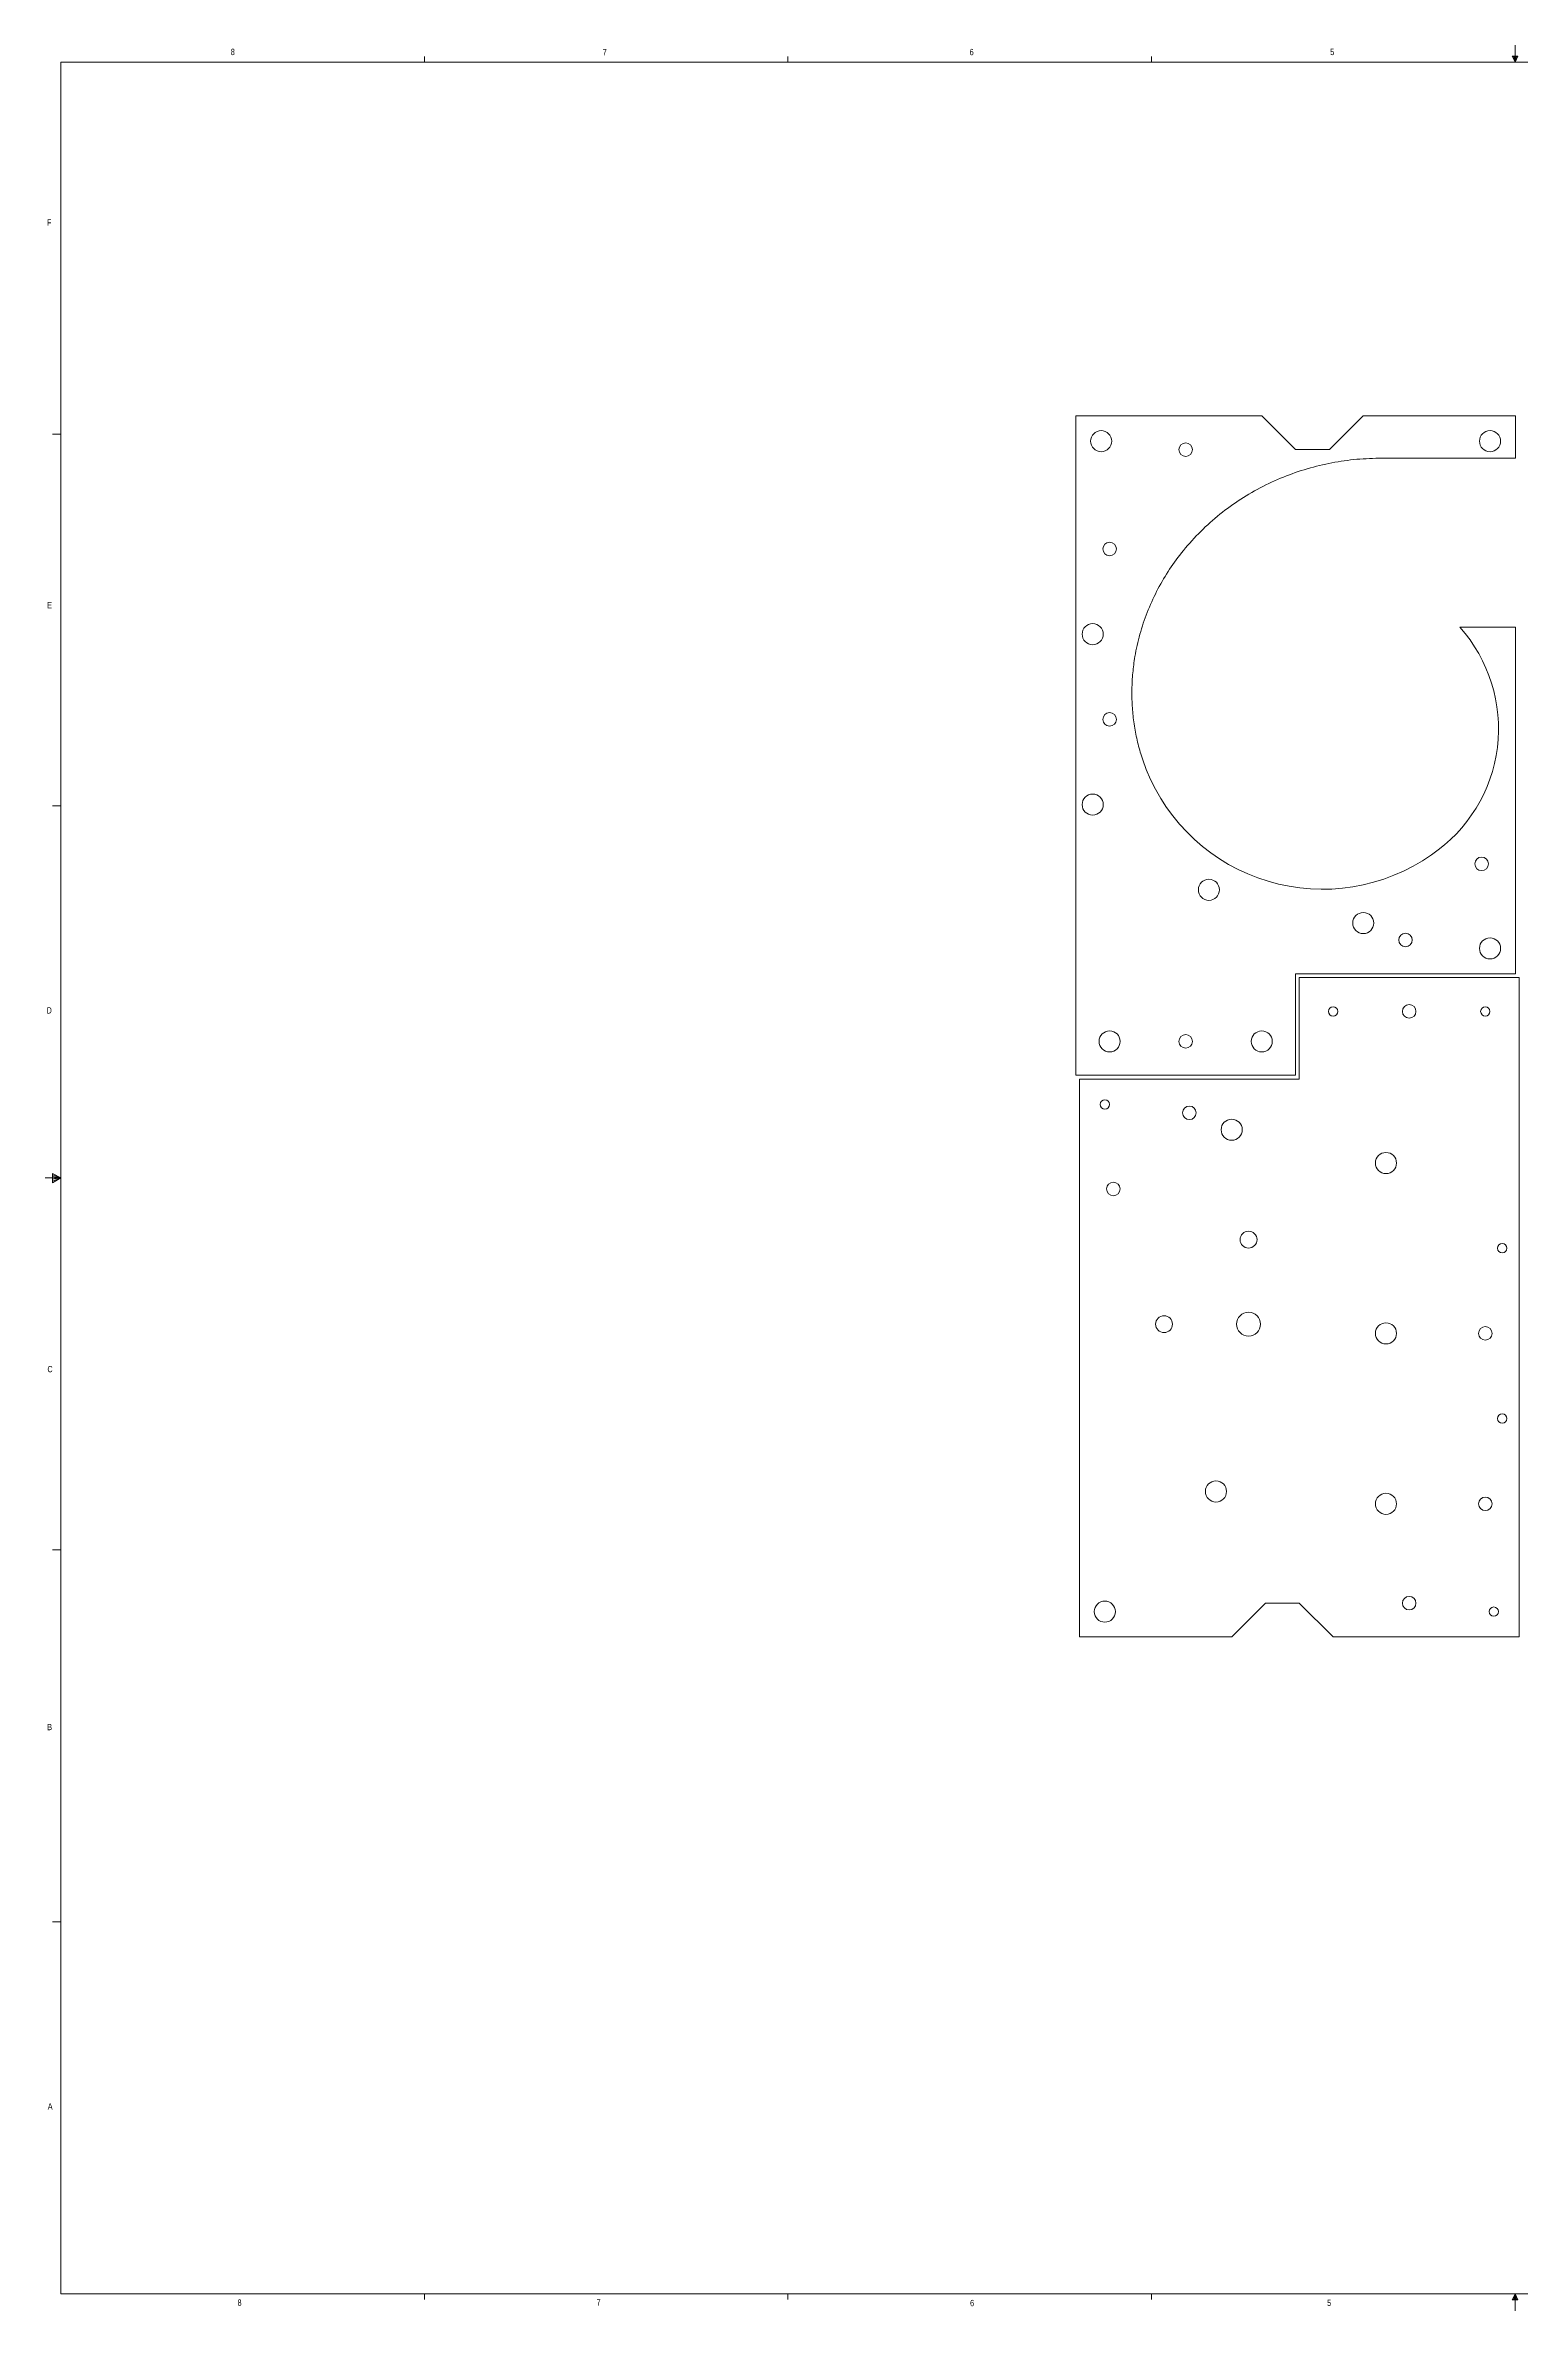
# Model space of a CAD drawing. Header units: inches. Extents: x 0.3 to 43.9, y 0.2 to 33.7.
# Drawn here: x 0.29 to 22.11, y 0.16 to 33.66 of the extents above; entities that cross this region are included whole.
import ezdxf

# ---------------------------------------------------------------- set-up
doc = ezdxf.new("R2010")
doc.units = ezdxf.units.IN
doc.header["$MEASUREMENT"] = 0
doc.styles.add('SLDTEXTSTYLE0', font='TXT', dxfattribs={"width": 0.75})

msp = doc.modelspace()

# ---------------------------------------------------------------- linework, layer by layer
at = {"color": 7, "linetype": 'Continuous', "lineweight": 0}
for p, q in [((5.898, 33.411), (5.898, 33.495)), ((11.273, 33.411), (11.273, 33.495)), ((16.648, 33.411), (16.648, 33.495)), ((21.981, 33.496), (22.067, 33.496)), ((22.023, 33.411), (21.981, 33.496)), ((22.023, 33.411), (21.989, 33.496)), ((22.023, 33.411), (22.009, 33.496)), ((22.023, 33.411), (22.023, 33.658)), ((22.023, 33.411), (22.036, 33.496)), ((22.023, 33.411), (22.046, 33.496)), ((22.023, 33.411), (22.067, 33.496)), ((0.523, 33.411), (43.523, 33.411)), ((0.523, 33.411), (0.523, 0.411)), ((0.523, 27.911), (0.398, 27.911)), ((0.523, 22.411), (0.398, 22.411)), ((0.523, 16.911), (0.294, 16.911)), ((0.399, 16.976), (0.399, 16.837)), ((0.523, 16.911), (0.399, 16.976)), ((0.399, 16.958), (0.523, 16.911)), ((0.399, 16.934), (0.523, 16.911)), ((0.399, 16.837), (0.523, 16.911)), ((0.399, 16.865), (0.523, 16.911)), ((0.399, 16.891), (0.523, 16.911)), ((0.523, 11.411), (0.398, 11.411)), ((0.523, 5.911), (0.398, 5.911)), ((43.523, 0.411), (0.523, 0.411)), ((5.898, 0.411), (5.898, 0.326)), ((11.273, 0.411), (11.273, 0.326)), ((16.648, 0.411), (16.648, 0.326)), ((22.023, 0.411), (21.981, 0.325)), ((22.023, 0.411), (21.989, 0.325)), ((22.023, 0.411), (22.009, 0.325)), ((22.023, 0.411), (22.023, 0.163)), ((22.023, 0.411), (22.067, 0.325)), ((22.023, 0.411), (22.046, 0.325)), ((22.023, 0.411), (22.036, 0.325)), ((21.981, 0.325), (22.067, 0.325))]:
    msp.add_line(p, q, dxfattribs=at)
at = {"color": 7, "linetype": 'Continuous', "lineweight": 15}
for p, q in [((15.529, 28.18), (15.529, 18.43)), ((18.279, 28.18), (15.529, 28.18)), ((18.279, 28.18), (18.779, 27.68)), ((19.279, 27.68), (19.779, 28.18)), ((22.029, 28.18), (19.779, 28.18)), ((22.029, 27.555), (22.029, 28.18)), ((18.779, 27.68), (19.279, 27.68)), ((20.058, 27.555), (22.029, 27.555)), ((22.029, 25.055), (21.206, 25.055)), ((22.029, 19.93), (22.029, 25.055)), ((18.779, 19.93), (22.029, 19.93)), ((18.779, 18.43), (18.779, 19.93)), ((18.834, 19.874), (18.834, 18.374)), ((22.084, 19.874), (18.834, 19.874)), ((22.084, 10.124), (22.084, 19.874)), ((15.529, 18.43), (18.779, 18.43)), ((15.584, 18.374), (15.584, 10.124)), ((18.834, 18.374), (15.584, 18.374)), ((18.334, 10.624), (17.834, 10.124)), ((18.834, 10.624), (18.334, 10.624)), ((19.334, 10.124), (18.834, 10.624)), ((15.584, 10.124), (17.834, 10.124)), ((19.334, 10.124), (22.084, 10.124))]:
    msp.add_line(p, q, dxfattribs=at)
for centre, radius in [((15.904, 27.805), 0.156), ((21.654, 27.805), 0.156), ((17.154, 27.68), 0.1), ((16.029, 26.211), 0.1), ((15.779, 24.951), 0.156), ((16.029, 23.691), 0.1), ((15.779, 22.432), 0.156), ((21.529, 21.555), 0.1), ((17.497, 21.172), 0.156), ((19.779, 20.68), 0.156), ((20.404, 20.43), 0.1), ((21.654, 20.305), 0.156), ((19.334, 19.374), 0.0689), ((20.459, 19.374), 0.1), ((21.584, 19.374), 0.0689), ((16.029, 18.93), 0.156), ((17.154, 18.93), 0.1), ((18.279, 18.93), 0.156), ((15.959, 17.999), 0.0689), ((17.209, 17.874), 0.1), ((17.834, 17.624), 0.156), ((20.115, 17.132), 0.156), ((16.084, 16.749), 0.1), ((18.084, 15.999), 0.125), ((21.834, 15.872), 0.0689), ((16.834, 14.749), 0.125), ((18.084, 14.749), 0.177), ((20.115, 14.613), 0.156), ((21.584, 14.613), 0.1), ((21.834, 13.353), 0.0689), ((17.602, 12.276), 0.156), ((20.115, 12.093), 0.156), ((21.584, 12.093), 0.1), ((20.459, 10.624), 0.1), ((15.959, 10.499), 0.156), ((21.709, 10.499), 0.0689)]:
    msp.add_circle(centre, radius, dxfattribs=at)
for centre, radius, start, end in [((19.529, 23.555), 2.25, 304.034, 41.8103), ((19.176, 23.981), 2.801, 201.5669, 305.1322)]:
    msp.add_arc(centre, radius, start, end, dxfattribs=at)
msp.add_open_spline([(16.571, 22.951), (16.543, 23.027), (16.487, 23.179), (16.427, 23.414), (16.384, 23.653), (16.361, 23.894), (16.356, 24.137), (16.369, 24.379), (16.405, 24.652), (16.472, 24.952), (16.58, 25.275), (16.72, 25.585), (16.889, 25.879), (17.095, 26.167), (17.338, 26.442), (17.618, 26.7), (17.924, 26.926), (18.252, 27.12), (18.595, 27.279), (18.951, 27.403), (19.314, 27.49), (19.684, 27.544), (19.933, 27.551), (20.058, 27.555)], degree=3, knots=[0, 0, 0, 0, 0.035718, 0.071436, 0.107155, 0.142874, 0.178593, 0.214312, 0.250031, 0.300028, 0.350025, 0.400023, 0.450022, 0.500021, 0.556016, 0.612011, 0.668007, 0.724004, 0.780001, 0.835, 0.889999, 0.944999, 1, 1, 1, 1], dxfattribs=at)

# ---------------------------------------------------------------- texts
at = {"color": 7, "linetype": 'Continuous', "lineweight": 0, "char_height": 0.0938, "attachment_point": 1, "style": 'SLDTEXTSTYLE0'}
for s, insert in [('8', (3.036, 33.607)), ('7', (8.536, 33.605)), ('6', (13.96, 33.606)), ('5', (19.291, 33.607)), ('F', (0.318, 31.084)), ('E', (0.322, 25.428)), ('D', (0.313, 19.436)), ('C', (0.325, 14.132)), ('B', (0.322, 8.84)), ('A', (0.33, 3.231)), ('8', (3.136, 0.329)), ('7', (8.444, 0.332)), ('6', (13.966, 0.323)), ('5', (19.245, 0.325))]:
    msp.add_mtext(s, dxfattribs=dict(at, insert=insert))

doc.saveas('drawing.dxf')
